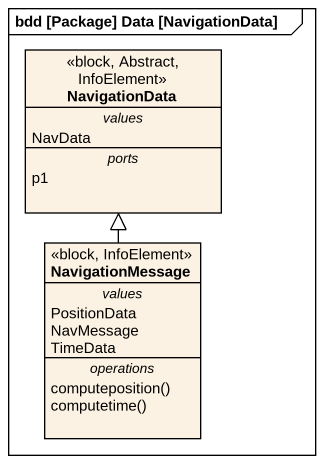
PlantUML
@startuml
mainframe bdd [Package] Data [NavigationData]
hide circle
hide empty members
class NavigationData <<block, Abstract, InfoElement>> {
  -- values --
  NavData
  -- ports --
  p1
}
class NavigationMessage <<block, InfoElement>> {
  -- values --
  PositionData
  NavMessage
  TimeData
  -- operations --
  computeposition()
  computetime()
}
NavigationMessage -up-|> NavigationData
@enduml
